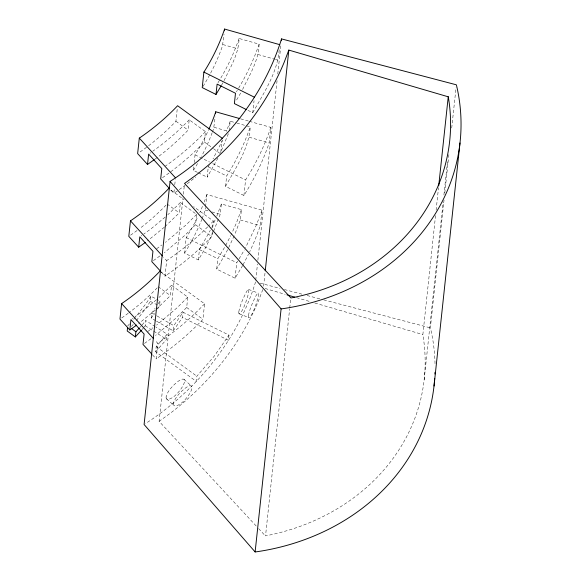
<?xml version="1.0" encoding="UTF-8"?>
<svg xmlns="http://www.w3.org/2000/svg" width="581" height="581" viewBox="0 0 581 581"><rect width="100%" height="100%" fill="white"/><g stroke="black" fill="none" stroke-linecap="round" stroke-linejoin="round"><path stroke-width="0.44" stroke-dasharray="2.9 2.18" d="M144.161 327.001L145.192 325.752L145.744 320.581L154.916 326.406M136.39 320.603L145.584 308.642L150.348 301.423L150.9 296.252L157.792 299.68M155.752 320.719L151.191 318.083L151.743 312.912L155.105 308.373M148.605 145.744A259.54 225.217 6.1 0 0 174.874 122.373L175.92 121.24L177.394 107.449M157.545 309.012L159.535 305.998L160.087 300.827L158.555 300.065M156.514 321.162L173.24 330.836L173.799 325.665L183.059 312.251L228.994 335.114L214.062 356.356L196.85 376.219L196.298 381.39L155.664 351.752L156.216 346.581L167.139 334.177L155.679 326.892M159.891 271.211L204.585 303.819L202.929 319.332C188.825 334.14 173.073 347.373 156.166 358.876L157.829 343.356L154.807 340.045M212.326 231.42L211.774 236.59C197.663 251.399 181.918 264.631 165.011 276.128L166.667 260.615L163.653 257.303M177.35 190.967L173.85 193.386L174.315 189.079M174.772 184.765L175.324 179.594M156.166 309.361L170.422 295.62L171.526 285.278L187.779 297.131L186.675 307.48L176.014 318.097L155.512 335.44M165.004 226.619L179.268 212.878L180.371 202.529L196.625 214.389L195.521 224.731L184.86 235.356L164.35 252.691M155.033 159.1C166.929 150.501 177.953 140.711 188.106 130.129L189.21 119.788L205.463 131.647L204.359 141.989C191.185 155.817 176.479 168.178 160.683 178.919M155.664 351.752L166.587 339.348L167.139 334.177M256.163 525.958L159.114 421.341L182.993 197.874M183.378 194.265L184.344 185.252M212.944 232.698L205.267 248.269L198.324 259.939L184.547 253.084L186.203 237.571L187.038 236.307A259.54 225.217 6.1 0 0 197.889 216.575M197.438 172.354L193.386 170.335L193.851 166.028M194.214 162.578L195.042 154.822L195.877 153.558A259.54 225.217 6.1 0 0 208.557 129.926M173.24 330.836L182.507 317.429L183.059 312.251M198.324 259.939L199.428 249.598L210.264 230.359M198.252 172.76L207.17 177.198L208.274 166.856L209.16 165.512M202.086 218.688A259.54 225.217 6.1 0 0 204.781 211.462L205.507 207.468M205.601 206.604L206.887 194.541L262.009 210.14L260.346 225.653L254.936 240.098L249.707 251.798M212.464 131.945A259.54 225.217 6.1 0 0 213.619 128.721L215.181 116.963M203.067 86.329A259.54 225.217 6.1 0 0 222.465 45.979L224.019 34.221M212.69 227.97L213.43 221.078L193.647 206.64M220.795 152.12L221.993 140.914M213.619 231.194L220.264 214.309L221.368 203.967L241.413 209.639L240.309 219.981L234.557 235.029M229.197 130.703L230.214 121.218L236.314 122.947M224.048 80.657C230.403 67.222 238.849 53.779 239.052 38.477L259.097 44.149C258.712 61.194 248.857 76.06 241.856 91.035M242.64 265.517L235.073 278.226L216.698 269.083L217.802 258.741L225.275 246.184M249.322 121.306L270.848 127.399L269.192 142.911C262.881 161.351 254.333 179.013 243.918 195.485L225.544 186.341L226.648 175.999C236.38 160.617 244.354 144.117 250.251 126.898L237.186 123.194M225.544 186.341C235.835 167.756 248.893 148.692 250.251 126.898M228.994 335.114L228.442 340.284L182.507 317.429M235.073 278.226L236.736 262.714L237.752 261.167M243.918 195.485L245.574 179.972C255.996 163.501 264.537 145.838 270.848 127.399M247.964 110.354L252.757 112.736L254.05 100.673M252.757 112.736C263.803 92.807 277.812 72.349 279.236 48.964M255.749 280.165L257.477 263.963M257.862 260.361L277.101 80.316M277.776 74.012L280.855 45.209M263.6 286.179L265.045 272.656M435.539 215.609L422.852 334.707A211.397 183.443 6.1 0 1 265.539 535.864L289.643 308.816M289.737 307.915L290.703 298.903M436.113 210.206L438.524 187.678M424.166 379.698L443.143 202.181M443.913 194.976L447.566 160.734M435.024 363.713A221.862 192.529 6.1 0 0 430.768 329.434L430.368 327.866L444.029 200.038M444.799 192.834L449.033 153.224M451.72 128.016L456.056 87.506M239.052 38.477C234.259 52.363 228.13 65.813 220.555 78.413M230.214 121.218L226.43 131.364M206.887 194.541L206.437 195.95A259.54 225.217 6.1 0 1 204.062 202.377M259.097 44.149C253.657 60.017 246.467 75.29 237.731 89.612M221.368 203.967L216.669 216.502M241.413 209.639L236.358 223.126L231.144 234.782M262.009 210.14L256.591 224.586L245.516 247.738M255.553 281.967L253.163 289.44A317.095 275.169 6.1 0 1 229.466 338.745C219.524 354.555 207.933 369.291 195.02 382.785A317.095 275.169 6.1 0 1 151.169 419.867L145.511 423.564M228.369 133.732L220.388 153.086M262.779 289.621L258.698 300.297A327.561 284.247 6.1 0 1 170.509 413.076L159.114 421.341M222.748 139.948L213.024 158.911M211.825 227.331L215.631 218.819M234.208 235.799L228.079 248.922M217.904 158.148L207.17 177.198M225.668 245.422L230.751 235.545M227.687 249.685L216.698 269.083M243.069 264.783L248.574 254.1M217.998 82.771L220.119 79.154M221.637 85.022L222.951 82.778M236.445 91.813L237.302 90.346M236.627 99.954L240.984 92.524M239.081 258.908L244.296 250.004M193.386 170.335L194.221 169.071A259.54 225.217 6.1 0 0 198.666 161.605M150.9 296.252L146.136 303.471L135.874 316.732M184.547 253.084L185.375 251.82A259.54 225.217 6.1 0 0 201.774 219.487M158.097 303.841L160.087 300.827M151.191 318.083L154.546 313.544M133.732 319.332L135.337 317.386M142.127 324.961L145.744 320.581M142.091 329.507L143.645 327.626M189.21 119.788C178.113 131.422 165.868 141.982 152.716 151.242M205.463 131.647C193.32 144.386 179.892 155.89 165.491 165.999M180.371 202.529L167.807 214.767M196.625 214.389L185.964 225.014L165.454 242.35M213.43 221.078L208.942 225.631M129.563 323.878L127.776 325.825L129.127 326.812M131.393 326.449L133.18 324.503M171.526 285.278L158.962 297.508M139.861 327.43L140.994 326.195M187.779 297.131L177.118 307.756L156.616 325.091M204.585 303.819C190.481 318.628 174.736 331.86 157.829 343.356M207.686 226.866C195.165 239.43 181.301 250.614 166.667 260.615M165.149 217.127L151.409 228.515L143.87 233.983M164.336 227.215L147.559 240.846M156.311 299.869L142.563 311.263L135.032 316.732M155.49 309.964L138.721 323.595M187.242 183.785L195.681 177.002M150.043 153.181L150.661 152.73M179.209 189.617L185.056 185.375M141.198 235.922L141.815 235.479M156.645 248.748L161.787 245.015M153.369 260.666L159.949 255.894M132.359 318.671L132.976 318.221M147.806 331.49L152.941 327.757M144.524 343.407L151.104 338.636M259.925 283.114L280.027 288.394M284.399 289.541L301.88 294.131M307.124 295.511L320.233 298.954M323.733 299.869L430.368 327.866M222.915 44.563L237.949 48.819M257.993 54.491L274.552 59.182M275.423 59.429L278.038 60.17M240.708 118.865L248.457 121.059M214.077 127.312L227.432 131.088M249.147 137.239L269.192 142.911M205.231 210.053L208.572 210.997M211.912 211.942L220.264 214.309M240.309 219.981L260.346 225.653M265.154 288.488L285.191 294.342M296.513 297.654L310.45 301.721M314.808 302.999L422.823 334.554M248.566 289.403L258.225 293.129M239.118 313.805L248.777 317.524M195.042 154.822L209.48 162.005M212.69 163.602L245.574 179.972M208.274 166.856L226.648 175.999M186.203 237.571L236.736 262.714M199.428 249.598L217.802 258.741M150.348 301.423L159.535 305.998M151.743 312.912L156.304 315.548M157.066 315.991L173.799 325.665M145.192 325.752L166.587 339.348M175.92 121.24L188.106 130.129M204.359 141.989L212.842 148.177M213.547 148.692L220.613 153.849M170.93 190.074L184.119 199.697M167.074 203.982L179.268 212.878M195.521 224.731L211.774 236.59M158.235 286.724L170.422 295.62M186.675 307.48L202.929 319.332M156.216 346.581L196.85 376.219M183.988 379.357L191.534 386.104M166.558 398.856L174.111 405.611M258.618 528.608L265.372 535.893M170.858 190.096L173.85 193.386M161.416 272.184L165.011 276.128M152.578 354.926L156.166 358.876M202.457 206.357A259.54 225.217 6.1 0 1 199.719 212.668M157.19 287.864A259.54 225.217 6.1 0 1 128.895 312.76M128.212 313.268A259.54 225.217 6.1 0 1 121.298 318.214M212.159 132.744A259.54 225.217 6.1 0 1 201.578 156.282M166.035 205.122A259.54 225.217 6.1 0 1 139.767 228.486M137.058 230.526A259.54 225.217 6.1 0 1 130.137 235.472M146.579 147.276A259.54 225.217 6.1 0 1 138.982 152.73M238.82 311.968A13.087 2.07 -67.7 0 0 243.417 308.17A13.087 1.765 -70.2 0 0 248.799 291.212A13.087 1.765 -70.2 0 0 244.797 295.242A13.087 2.07 -67.7 0 0 238.82 311.968M248.479 315.694A13.087 2.07 -67.7 0 0 253.076 311.895A13.087 1.765 -70.2 0 0 258.458 294.937A13.087 1.765 -70.2 0 0 254.456 298.968A13.087 2.07 -67.7 0 0 248.479 315.694M166.101 396.961A13.087 4.27 -46.8 0 0 174.866 395.828A13.087 4.023 -49.5 0 0 184.562 381.354A13.087 4.023 -49.5 0 0 176.246 382.894A13.087 4.27 -46.8 0 0 166.101 396.961M173.494 403.577A13.087 4.27 -46.8 0 0 182.26 402.444A13.087 4.023 -49.5 0 0 191.955 387.97A13.087 4.023 -49.5 0 0 183.647 389.51A13.087 4.27 -46.8 0 0 173.494 403.577"/><path stroke-width="0.87" d="M159.891 271.211L158.845 272.351A259.54 225.217 6.1 0 1 122.954 302.701L121.618 303.572L119.962 319.092L129.832 329.943L136.666 325.084M168.737 188.469L167.691 189.602A259.54 225.217 6.1 0 1 131.8 219.959L130.464 220.831L128.8 236.344L138.677 247.194L145.504 242.342M222.269 138.329L177.575 105.72L176.537 106.86A259.54 225.217 6.1 0 1 140.638 137.21L139.302 138.089L137.646 153.602L147.523 164.452L154.35 159.593M127.588 327.553L127.224 330.996L135.344 336.929L141.575 330.131M129.832 329.943L130.943 319.601L144.11 334.068L142.999 344.41L151.975 354.272M138.677 247.194L139.781 236.852L152.948 251.319L151.844 261.661L160.821 271.53M147.523 164.452L148.627 154.11L161.794 168.577L160.683 178.919L169.667 188.781M135.344 336.929L135.903 331.758L139.295 328.047M170.073 181.432L281.102 308.889L282.903 308.664A221.862 192.529 6.1 0 0 456.746 86.373L456.339 84.804L281.531 38.905C263.237 97.898 221.739 148.271 170.073 181.432L144.095 424.493L255.124 551.95L256.933 551.725A221.862 192.529 6.1 0 0 434.704 378.325M279.693 44.65L224.571 29.05L224.121 30.459A259.54 225.217 6.1 0 1 204.723 70.817L203.887 72.08L202.232 87.593L216.009 94.449L221.201 85.763M216.009 94.449L217.12 84.107L235.494 93.251L234.383 103.592L246.366 109.562M215.544 113.52L215.733 111.792L239.844 118.618M224.389 30.771L224.571 29.05M281.335 40.706L281.531 38.905M265.241 270.855L288.83 50.089L448.278 96.816A211.397 183.443 6.1 0 1 290.965 297.973L184.54 183.451L195.928 175.186A327.561 284.247 6.1 0 0 284.124 62.407L288.83 50.089M255.124 551.95L281.102 308.889M438.713 185.876L448.249 96.671M434.014 386.024L459.992 142.962M215.733 111.792L215.282 113.208A259.54 225.217 6.1 0 1 208.913 129.142M286.927 294.85L294.77 297.138M203.887 72.08L254.42 97.223M131.836 328.795L135.903 331.758M139.302 138.089L175.513 177.873M130.464 220.831L162.44 255.974M121.618 303.572L153.602 338.716M434.987 372.312A221.862 192.529 6.1 0 1 434.929 374.033"/></g></svg>
